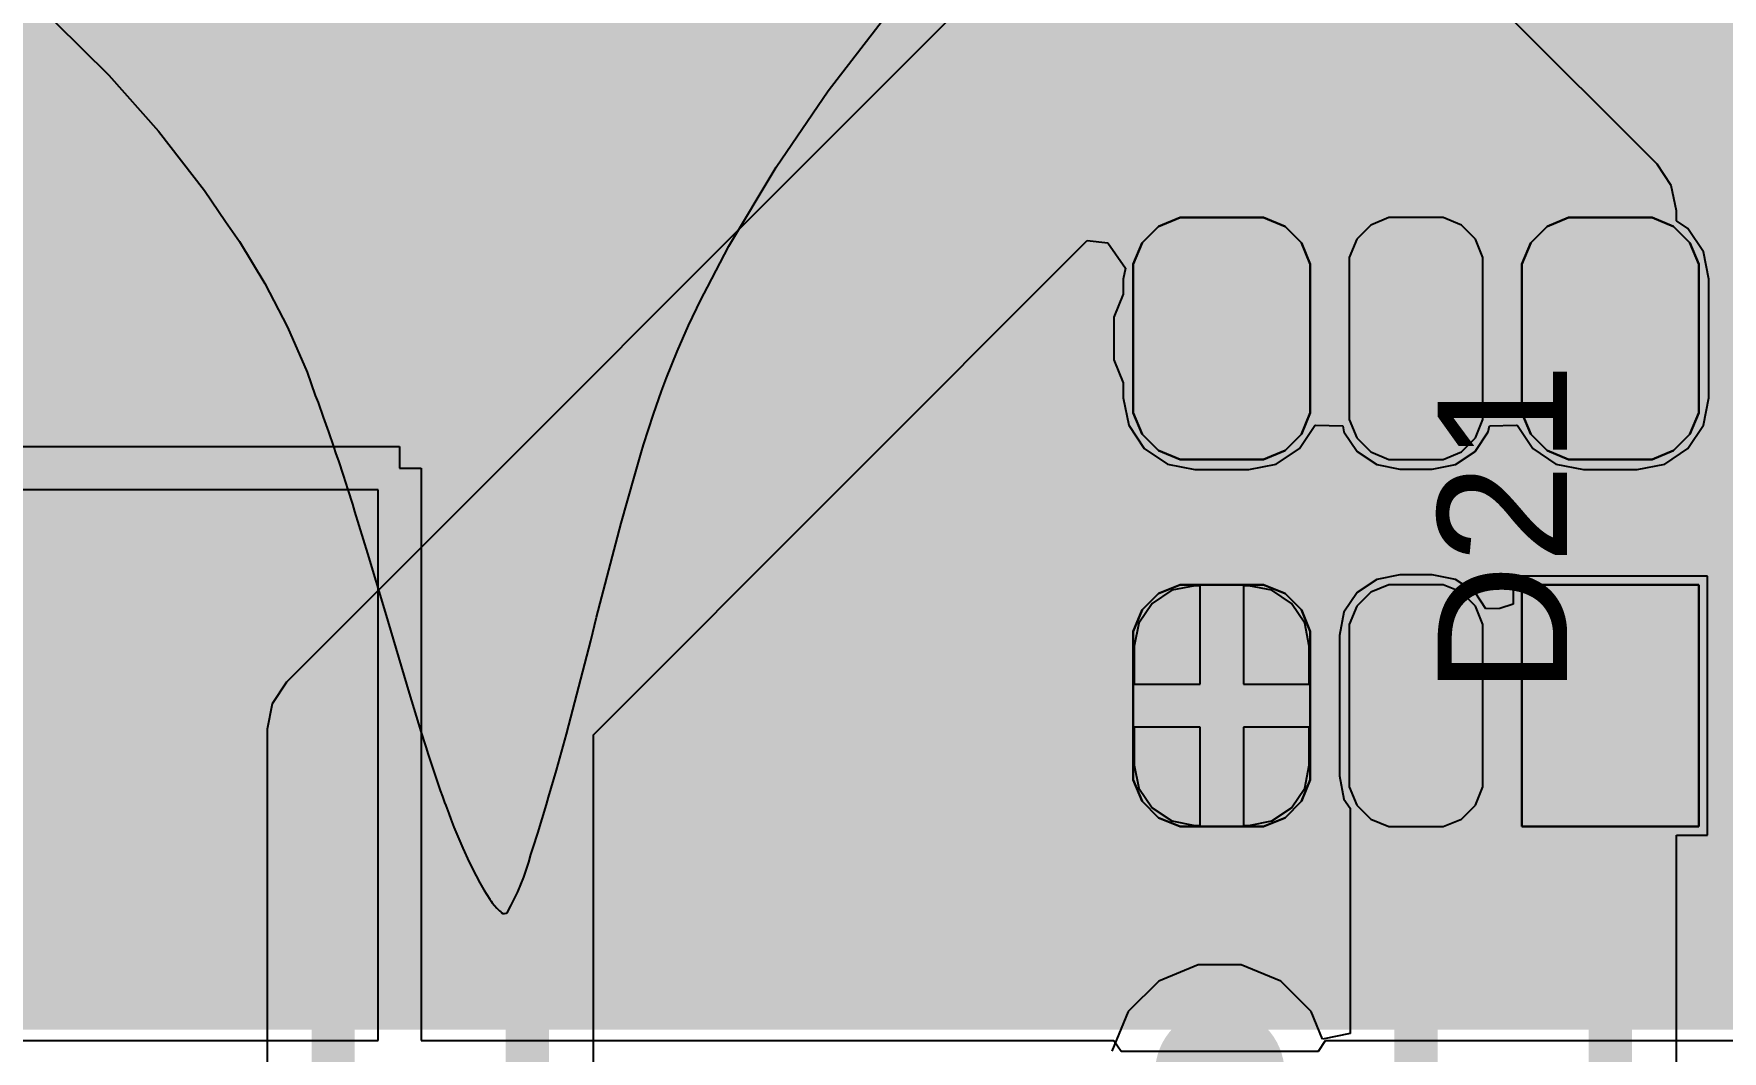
# Model space of a CAD drawing. Header units: inches. Extents: x -30 to 118, y 20 to 51.
# Drawn here: x 56.71 to 64.53, y 35.5 to 40.21 of the extents above; entities that cross this region are included whole.
import ezdxf

# ---------------------------------------------------------------- set-up
doc = ezdxf.new("R2010")
doc.units = ezdxf.units.IN
for name, color, linetype in [('Bottom Component Outline', 56, 'Continuous'), ('Bottom Courtyard', 56, 'Continuous'), ('Bottom Layer', 5, 'Continuous'), ('Bottom Solder', 6, 'Continuous'), ('Mechanical 1', 6, 'Continuous'), ('Top Component Outline', 56, 'Continuous'), ('Top Courtyard', 56, 'Continuous'), ('Top Layer', 1, 'Continuous'), ('Top Overlay', 2, 'Continuous'), ('Top Paste', 8, 'Continuous'), ('Top Solder', 216, 'Continuous'), ('Via Holes', 16, 'Continuous')]:
    doc.layers.add(name, color=color, linetype=linetype)
doc.styles.add('Arial', font='', dxfattribs={"height": 0.2})
doc.styles.get('Arial').set_extended_font_data('Arial')

# ---------------------------------------------------------------- blocks, each defined once
blk = doc.blocks.new('I___________________B_530')
at = {"layer": 'Bottom Layer'}
blk.add_hatch(color=5, dxfattribs=at).paths.add_polyline_path([(-13, 2.5), (13, 2.5), (13, -2.5), (-13, -2.5)])
at = {"layer": 'Bottom Solder'}
blk.add_hatch(color=6, dxfattribs=at).paths.add_polyline_path([(-13.05, 2.55), (13.05, 2.55), (13.05, -2.55), (-13.05, -2.55)])
at = {"layer": 'Bottom Component Outline'}
blk.add_lwpolyline([(13.081, 2.5, 0.2, 0.2, 0), (-13.081, 2.5, 0.2, 0.2, 0)], format="xyseb", dxfattribs=at)
at = {"layer": 'Bottom Courtyard'}
for points in [[(13.081, 2.5, 0.2, 0.2, 0), (-13.081, 2.5, 0.2, 0.2, 0)], [(0, 0.5, 0.2, 0.2, 0), (0, -0.5, 0.2, 0.2, 0)], [(0.5, 0, 0.2, 0.2, 0), (-0.5, 0, 0.2, 0.2, 0)]]:
    blk.add_lwpolyline(points, format="xyseb", dxfattribs=at)
for points in [[(-0.05, 0.5, 0.1, 0.1, 1), (0.05, 0.5, 0.1, 0.1, 1)], [(-0.55, 0, 0.1, 0.1, 1), (-0.45, 0, 0.1, 0.1, 1)], [(0.45, 0, 0.1, 0.1, 1), (0.55, 0, 0.1, 0.1, 1)], [(-0.05, -0.5, 0.1, 0.1, 1), (0.05, -0.5, 0.1, 0.1, 1)]]:
    blk.add_lwpolyline(points, format="xyseb", close=True, dxfattribs=at)
blk = doc.blocks.new('APA_RGB_LED_2020_578')
at = {"layer": 'Top Layer'}
h = blk.add_hatch(color=1, dxfattribs=at)
edge = h.paths.add_edge_path()
edge.add_arc((-1.125, 1.025), 0.125, 90, 180)
edge.add_line((-1.25, 1.025), (-1.25, 0.775))
edge.add_arc((-1.125, 0.775), 0.125, 180, 270)
edge.add_line((-1.125, 0.65), (-0.575, 0.65))
edge.add_arc((-0.575, 0.775), 0.125, 270, 360)
edge.add_line((-0.45, 0.775), (-0.45, 1.025))
edge.add_arc((-0.575, 1.025), 0.125, 0, 90)
edge.add_line((-0.575, 1.15), (-1.125, 1.15))
h = blk.add_hatch(color=1, dxfattribs=at)
edge = h.paths.add_edge_path()
edge.add_arc((0.575, 1.025), 0.125, 90, 180)
edge.add_line((0.45, 1.025), (0.45, 0.775))
edge.add_arc((0.575, 0.775), 0.125, 180, 270)
edge.add_line((0.575, 0.65), (1.125, 0.65))
edge.add_arc((1.125, 0.775), 0.125, 270, 360)
edge.add_line((1.25, 0.775), (1.25, 1.025))
edge.add_arc((1.125, 1.025), 0.125, 0, 90)
edge.add_line((1.125, 1.15), (0.575, 1.15))
h = blk.add_hatch(color=1, dxfattribs=at)
edge = h.paths.add_edge_path()
edge.add_arc((-1.175, 0.075), 0.075, 90, 180)
edge.add_line((-1.25, 0.075), (-1.25, -0.075))
edge.add_arc((-1.175, -0.075), 0.075, 180, 270)
edge.add_line((-1.175, -0.15), (-0.525, -0.15))
edge.add_arc((-0.525, -0.075), 0.075, 270, 360)
edge.add_line((-0.45, -0.075), (-0.45, 0.075))
edge.add_arc((-0.525, 0.075), 0.075, 0, 90)
edge.add_line((-0.525, 0.15), (-1.175, 0.15))
h = blk.add_hatch(color=1, dxfattribs=at)
edge = h.paths.add_edge_path()
edge.add_arc((0.525, 0.075), 0.075, 90, 180)
edge.add_line((0.45, 0.075), (0.45, -0.075))
edge.add_arc((0.525, -0.075), 0.075, 180, 270)
edge.add_line((0.525, -0.15), (1.175, -0.15))
edge.add_arc((1.175, -0.075), 0.075, 270, 360)
edge.add_line((1.25, -0.075), (1.25, 0.075))
edge.add_arc((1.175, 0.075), 0.075, 0, 90)
edge.add_line((1.175, 0.15), (0.525, 0.15))
blk.add_hatch(color=1, dxfattribs=at).paths.add_polyline_path([(-1.25, -0.65), (-0.45, -0.65), (-0.45, -1.15), (-1.25, -1.15)])
h = blk.add_hatch(color=1, dxfattribs=at)
edge = h.paths.add_edge_path()
edge.add_arc((0.575, -0.775), 0.125, 90, 180)
edge.add_line((0.45, -0.775), (0.45, -1.025))
edge.add_arc((0.575, -1.025), 0.125, 180, 270)
edge.add_line((0.575, -1.15), (1.125, -1.15))
edge.add_arc((1.125, -1.025), 0.125, 270, 360)
edge.add_line((1.25, -1.025), (1.25, -0.775))
edge.add_arc((1.125, -0.775), 0.125, 0, 90)
edge.add_line((1.125, -0.65), (0.575, -0.65))
at = {"layer": 'Top Paste'}
h = blk.add_hatch(color=8, dxfattribs=at)
edge = h.paths.add_edge_path()
edge.add_arc((-1.125, 1.025), 0.125, 90, 180)
edge.add_line((-1.25, 1.025), (-1.25, 0.775))
edge.add_arc((-1.125, 0.775), 0.125, 180, 270)
edge.add_line((-1.125, 0.65), (-0.575, 0.65))
edge.add_arc((-0.575, 0.775), 0.125, 270, 360)
edge.add_line((-0.45, 0.775), (-0.45, 1.025))
edge.add_arc((-0.575, 1.025), 0.125, 0, 90)
edge.add_line((-0.575, 1.15), (-1.125, 1.15))
h = blk.add_hatch(color=8, dxfattribs=at)
edge = h.paths.add_edge_path()
edge.add_arc((0.575, 1.025), 0.125, 90, 180)
edge.add_line((0.45, 1.025), (0.45, 0.775))
edge.add_arc((0.575, 0.775), 0.125, 180, 270)
edge.add_line((0.575, 0.65), (1.125, 0.65))
edge.add_arc((1.125, 0.775), 0.125, 270, 360)
edge.add_line((1.25, 0.775), (1.25, 1.025))
edge.add_arc((1.125, 1.025), 0.125, 0, 90)
edge.add_line((1.125, 1.15), (0.575, 1.15))
h = blk.add_hatch(color=8, dxfattribs=at)
edge = h.paths.add_edge_path()
edge.add_arc((-1.175, 0.075), 0.075, 90, 180)
edge.add_line((-1.25, 0.075), (-1.25, -0.075))
edge.add_arc((-1.175, -0.075), 0.075, 180, 270)
edge.add_line((-1.175, -0.15), (-0.525, -0.15))
edge.add_arc((-0.525, -0.075), 0.075, 270, 360)
edge.add_line((-0.45, -0.075), (-0.45, 0.075))
edge.add_arc((-0.525, 0.075), 0.075, 0, 90)
edge.add_line((-0.525, 0.15), (-1.175, 0.15))
h = blk.add_hatch(color=8, dxfattribs=at)
edge = h.paths.add_edge_path()
edge.add_arc((0.525, 0.075), 0.075, 90, 180)
edge.add_line((0.45, 0.075), (0.45, -0.075))
edge.add_arc((0.525, -0.075), 0.075, 180, 270)
edge.add_line((0.525, -0.15), (1.175, -0.15))
edge.add_arc((1.175, -0.075), 0.075, 270, 360)
edge.add_line((1.25, -0.075), (1.25, 0.075))
edge.add_arc((1.175, 0.075), 0.075, 0, 90)
edge.add_line((1.175, 0.15), (0.525, 0.15))
blk.add_hatch(color=8, dxfattribs=at).paths.add_polyline_path([(-1.25, -0.65), (-0.45, -0.65), (-0.45, -1.15), (-1.25, -1.15)])
h = blk.add_hatch(color=8, dxfattribs=at)
edge = h.paths.add_edge_path()
edge.add_arc((0.575, -0.775), 0.125, 90, 180)
edge.add_line((0.45, -0.775), (0.45, -1.025))
edge.add_arc((0.575, -1.025), 0.125, 180, 270)
edge.add_line((0.575, -1.15), (1.125, -1.15))
edge.add_arc((1.125, -1.025), 0.125, 270, 360)
edge.add_line((1.25, -1.025), (1.25, -0.775))
edge.add_arc((1.125, -0.775), 0.125, 0, 90)
edge.add_line((1.125, -0.65), (0.575, -0.65))
at = {"layer": 'Top Solder'}
h = blk.add_hatch(color=216, dxfattribs=at)
edge = h.paths.add_edge_path()
edge.add_arc((-1.125, 1.025), 0.175, 90, 180)
edge.add_line((-1.3, 1.025), (-1.3, 0.775))
edge.add_arc((-1.125, 0.775), 0.175, 180, 270)
edge.add_line((-1.125, 0.6), (-0.575, 0.6))
edge.add_arc((-0.575, 0.775), 0.175, 270, 360)
edge.add_line((-0.4, 0.775), (-0.4, 1.025))
edge.add_arc((-0.575, 1.025), 0.175, 0, 90)
edge.add_line((-0.575, 1.2), (-1.125, 1.2))
h = blk.add_hatch(color=216, dxfattribs=at)
edge = h.paths.add_edge_path()
edge.add_arc((0.575, 1.025), 0.175, 90, 180)
edge.add_line((0.4, 1.025), (0.4, 0.775))
edge.add_arc((0.575, 0.775), 0.175, 180, 270)
edge.add_line((0.575, 0.6), (1.125, 0.6))
edge.add_arc((1.125, 0.775), 0.175, 270, 360)
edge.add_line((1.3, 0.775), (1.3, 1.025))
edge.add_arc((1.125, 1.025), 0.175, 0, 90)
edge.add_line((1.125, 1.2), (0.575, 1.2))
h = blk.add_hatch(color=216, dxfattribs=at)
edge = h.paths.add_edge_path()
edge.add_arc((-1.175, 0.075), 0.125, 90, 180)
edge.add_line((-1.3, 0.075), (-1.3, -0.075))
edge.add_arc((-1.175, -0.075), 0.125, 180, 270)
edge.add_line((-1.175, -0.2), (-0.525, -0.2))
edge.add_arc((-0.525, -0.075), 0.125, 270, 360)
edge.add_line((-0.4, -0.075), (-0.4, 0.075))
edge.add_arc((-0.525, 0.075), 0.125, 0, 90)
edge.add_line((-0.525, 0.2), (-1.175, 0.2))
h = blk.add_hatch(color=216, dxfattribs=at)
edge = h.paths.add_edge_path()
edge.add_arc((0.525, 0.075), 0.125, 90, 180)
edge.add_line((0.4, 0.075), (0.4, -0.075))
edge.add_arc((0.525, -0.075), 0.125, 180, 270)
edge.add_line((0.525, -0.2), (1.175, -0.2))
edge.add_arc((1.175, -0.075), 0.125, 270, 360)
edge.add_line((1.3, -0.075), (1.3, 0.075))
edge.add_arc((1.175, 0.075), 0.125, 0, 90)
edge.add_line((1.175, 0.2), (0.525, 0.2))
blk.add_hatch(color=216, dxfattribs=at).paths.add_polyline_path([(-1.3, -0.6), (-0.4, -0.6), (-0.4, -1.2), (-1.3, -1.2)])
h = blk.add_hatch(color=216, dxfattribs=at)
edge = h.paths.add_edge_path()
edge.add_arc((0.575, -0.775), 0.175, 90, 180)
edge.add_line((0.4, -0.775), (0.4, -1.025))
edge.add_arc((0.575, -1.025), 0.175, 180, 270)
edge.add_line((0.575, -1.2), (1.125, -1.2))
edge.add_arc((1.125, -1.025), 0.175, 270, 360)
edge.add_line((1.3, -1.025), (1.3, -0.775))
edge.add_arc((1.125, -0.775), 0.175, 0, 90)
edge.add_line((1.125, -0.6), (0.575, -0.6))
at = {"layer": 'Top Component Outline'}
for points in [[(-1, 1, 0.1, 0.1, 0), (-1, -1, 0.1, 0.1, 0)], [(-1, 1, 0.1, 0.1, 0), (1, 1, 0.1, 0.1, 0)], [(1, 1, 0.1, 0.1, 0), (1, -1, 0.1, 0.1, 0)], [(-1, -1, 0.1, 0.1, 0), (1, -1, 0.1, 0.1, 0)]]:
    blk.add_lwpolyline(points, format="xyseb", dxfattribs=at)
for points in [[(-1.025, 1, 0.05, 0.05, 1), (-0.975, 1, 0.05, 0.05, 1)], [(-1.025, 1, 0.05, 0.05, 1), (-0.975, 1, 0.05, 0.05, 1)], [(0.975, 1, 0.05, 0.05, 1), (1.025, 1, 0.05, 0.05, 1)], [(0.975, 1, 0.05, 0.05, 1), (1.025, 1, 0.05, 0.05, 1)], [(-1.025, -1, 0.05, 0.05, 1), (-0.975, -1, 0.05, 0.05, 1)], [(-1.025, -1, 0.05, 0.05, 1), (-0.975, -1, 0.05, 0.05, 1)], [(0.975, -1, 0.05, 0.05, 1), (1.025, -1, 0.05, 0.05, 1)], [(0.975, -1, 0.05, 0.05, 1), (1.025, -1, 0.05, 0.05, 1)]]:
    blk.add_lwpolyline(points, format="xyseb", close=True, dxfattribs=at)
at = {"layer": 'Top Courtyard'}
for points in [[(-1.3, 1.2, 0.1, 0.1, 0), (1.3, 1.2, 0.1, 0.1, 0)], [(-1.3, 1.2, 0.1, 0.1, 0), (-1.3, -1.2, 0.1, 0.1, 0)], [(1.3, 1.2, 0.1, 0.1, 0), (1.3, -1.2, 0.1, 0.1, 0)], [(0, 0.5, 0.1, 0.1, 0), (0, -0.5, 0.1, 0.1, 0)], [(-0.5, 0, 0.1, 0.1, 0), (0.5, 0, 0.1, 0.1, 0)], [(-1.3, -1.2, 0.1, 0.1, 0), (1.3, -1.2, 0.1, 0.1, 0)]]:
    blk.add_lwpolyline(points, format="xyseb", dxfattribs=at)
for points in [[(-1.325, 1.2, 0.05, 0.05, 1), (-1.275, 1.2, 0.05, 0.05, 1)], [(-1.325, 1.2, 0.05, 0.05, 1), (-1.275, 1.2, 0.05, 0.05, 1)], [(1.275, 1.2, 0.05, 0.05, 1), (1.325, 1.2, 0.05, 0.05, 1)], [(1.275, 1.2, 0.05, 0.05, 1), (1.325, 1.2, 0.05, 0.05, 1)], [(-0.025, 0.5, 0.05, 0.05, 1), (0.025, 0.5, 0.05, 0.05, 1)], [(-0.525, 0, 0.05, 0.05, 1), (-0.475, 0, 0.05, 0.05, 1)], [(0.475, 0, 0.05, 0.05, 1), (0.525, 0, 0.05, 0.05, 1)], [(-0.025, -0.5, 0.05, 0.05, 1), (0.025, -0.5, 0.05, 0.05, 1)], [(-1.325, -1.2, 0.05, 0.05, 1), (-1.275, -1.2, 0.05, 0.05, 1)], [(-1.325, -1.2, 0.05, 0.05, 1), (-1.275, -1.2, 0.05, 0.05, 1)], [(1.275, -1.2, 0.05, 0.05, 1), (1.325, -1.2, 0.05, 0.05, 1)], [(1.275, -1.2, 0.05, 0.05, 1), (1.325, -1.2, 0.05, 0.05, 1)]]:
    blk.add_lwpolyline(points, format="xyseb", close=True, dxfattribs=at)
at = {"layer": 'Top Overlay'}
for p, q in [((-1.3689, 1.1929), (-1.2929, 1.2689)), ((-1.2929, 1.2689), (-1.1937, 1.31)), ((-1.1937, 1.31), (-1.14, 1.31)), ((-1.14, 1.31), (-1.14, 1.31)), ((-1.14, 1.31), (-0.56, 1.31)), ((-0.56, 1.31), (-0.5063, 1.31)), ((-0.5063, 1.31), (-0.4071, 1.2689)), ((-0.4071, 1.2689), (-0.3311, 1.1929)), ((0.3311, 1.1929), (0.4071, 1.2689)), ((0.4071, 1.2689), (0.5063, 1.31)), ((0.5063, 1.31), (0.56, 1.31)), ((0.56, 1.31), (0.56, 1.31)), ((0.56, 1.31), (1.14, 1.31)), ((1.14, 1.31), (1.1937, 1.31)), ((1.1937, 1.31), (1.2929, 1.2689)), ((1.2929, 1.2689), (1.3689, 1.1929)), ((-1.41, 1.0937), (-1.3689, 1.1929)), ((-0.3311, 1.1929), (-0.29, 1.0937)), ((0.29, 1.0937), (0.3311, 1.1929)), ((1.3689, 1.1929), (1.41, 1.0937)), ((-1.41, 1.04), (-1.41, 1.0937)), ((-1.41, 0.76), (-1.41, 1.04)), ((-0.29, 1.0937), (-0.29, 1.04)), ((-0.29, 1.04), (-0.29, 1.04)), ((-0.29, 1.04), (-0.29, 0.76)), ((0.29, 1.04), (0.29, 1.0937)), ((0.29, 0.76), (0.29, 1.04)), ((1.41, 1.0937), (1.41, 1.04)), ((1.41, 1.04), (1.41, 1.04)), ((1.41, 1.04), (1.41, 0.76)), ((-1.41, 0.76), (-1.41, 0.76)), ((-1.41, 0.7063), (-1.41, 0.76)), ((-1.3689, 0.6071), (-1.41, 0.7063)), ((-0.29, 0.7063), (-0.3311, 0.6071)), ((-0.29, 0.76), (-0.29, 0.7063)), ((0.29, 0.76), (0.29, 0.76)), ((0.29, 0.7063), (0.29, 0.76)), ((0.3311, 0.6071), (0.29, 0.7063)), ((1.41, 0.7063), (1.3689, 0.6071)), ((1.41, 0.76), (1.41, 0.7063)), ((-1.2929, 0.5311), (-1.3689, 0.6071)), ((-0.3311, 0.6071), (-0.4071, 0.5311)), ((0.4071, 0.5311), (0.3311, 0.6071)), ((1.3689, 0.6071), (1.2929, 0.5311)), ((-1.1937, 0.49), (-1.2929, 0.5311)), ((-1.14, 0.49), (-1.1937, 0.49)), ((-0.56, 0.49), (-1.14, 0.49)), ((-0.5063, 0.49), (-0.56, 0.49)), ((-0.56, 0.49), (-0.56, 0.49)), ((-0.4071, 0.5311), (-0.5063, 0.49)), ((0.5063, 0.49), (0.4071, 0.5311)), ((0.56, 0.49), (0.5063, 0.49)), ((1.14, 0.49), (0.56, 0.49)), ((1.1937, 0.49), (1.14, 0.49)), ((1.14, 0.49), (1.14, 0.49)), ((1.2929, 0.5311), (1.1937, 0.49)), ((-1.3103, 0.275), (-1.375, 0.2103)), ((-1.2258, 0.31), (-1.3103, 0.275)), ((-1.18, 0.31), (-1.2258, 0.31)), ((-0.52, 0.31), (-1.18, 0.31)), ((-0.4743, 0.31), (-0.52, 0.31)), ((-0.52, 0.31), (-0.52, 0.31)), ((-0.3897, 0.275), (-0.4743, 0.31)), ((-0.325, 0.2103), (-0.3897, 0.275)), ((0.3897, 0.275), (0.325, 0.2103)), ((0.4742, 0.31), (0.3897, 0.275)), ((0.52, 0.31), (0.4742, 0.31)), ((1.18, 0.31), (0.52, 0.31)), ((1.2258, 0.31), (1.18, 0.31)), ((1.18, 0.31), (1.18, 0.31)), ((1.3103, 0.275), (1.2258, 0.31)), ((1.375, 0.2103), (1.3103, 0.275)), ((-1.375, 0.2103), (-1.41, 0.1258)), ((-0.29, 0.1258), (-0.325, 0.2103)), ((0.325, 0.2103), (0.29, 0.1258)), ((1.41, 0.1258), (1.375, 0.2103)), ((-1.41, 0.1258), (-1.41, 0.08)), ((-1.41, 0.08), (-1.41, -0.08)), ((-1.41, 0.08), (-1.41, 0.08)), ((-0.29, 0.08), (-0.29, 0.1258)), ((-0.29, -0.08), (-0.29, 0.08)), ((0.29, 0.1258), (0.29, 0.08)), ((0.29, 0.08), (0.29, -0.08)), ((0.29, 0.08), (0.29, 0.08)), ((1.41, 0.08), (1.41, 0.1258)), ((1.41, -0.08), (1.41, 0.08)), ((-1.41, -0.08), (-1.41, -0.1257)), ((-1.41, -0.1257), (-1.375, -0.2103)), ((-0.325, -0.2103), (-0.29, -0.1257)), ((-0.29, -0.1257), (-0.29, -0.08)), ((-0.29, -0.08), (-0.29, -0.08)), ((0.29, -0.08), (0.29, -0.1257)), ((0.29, -0.1257), (0.325, -0.2103)), ((1.375, -0.2103), (1.41, -0.1257)), ((1.41, -0.1257), (1.41, -0.08)), ((1.41, -0.08), (1.41, -0.08)), ((-1.375, -0.2103), (-1.3103, -0.275)), ((-0.3897, -0.275), (-0.325, -0.2103)), ((0.325, -0.2103), (0.3897, -0.275)), ((1.3103, -0.275), (1.375, -0.2103)), ((-1.3103, -0.275), (-1.2258, -0.31)), ((-1.2258, -0.31), (-1.18, -0.31)), ((-1.18, -0.31), (-1.18, -0.31)), ((-1.18, -0.31), (-0.52, -0.31)), ((-0.52, -0.31), (-0.4743, -0.31)), ((-0.4743, -0.31), (-0.3897, -0.275)), ((0.3897, -0.275), (0.4742, -0.31)), ((0.4742, -0.31), (0.52, -0.31)), ((0.52, -0.31), (0.52, -0.31)), ((0.52, -0.31), (1.18, -0.31)), ((1.18, -0.31), (1.2258, -0.31)), ((1.2258, -0.31), (1.3103, -0.275)), ((-1.41, -1.31), (-1.41, -0.49)), ((-1.41, -0.49), (-0.29, -0.49)), ((-0.29, -0.49), (-0.29, -1.31)), ((0.3311, -0.6071), (0.4071, -0.5311)), ((0.4071, -0.5311), (0.5063, -0.49)), ((0.5063, -0.49), (0.56, -0.49)), ((0.56, -0.49), (0.56, -0.49)), ((0.56, -0.49), (1.14, -0.49)), ((1.14, -0.49), (1.1937, -0.49)), ((1.1937, -0.49), (1.2929, -0.5311)), ((1.2929, -0.5311), (1.3689, -0.6071)), ((0.29, -0.7063), (0.3311, -0.6071)), ((1.3689, -0.6071), (1.41, -0.7063)), ((0.29, -0.76), (0.29, -0.7063)), ((0.29, -1.04), (0.29, -0.76)), ((1.41, -0.7063), (1.41, -0.76)), ((1.41, -0.76), (1.41, -0.76)), ((1.41, -0.76), (1.41, -1.04)), ((0.29, -1.04), (0.29, -1.04)), ((0.29, -1.0937), (0.29, -1.04)), ((0.3311, -1.1929), (0.29, -1.0937)), ((1.41, -1.0937), (1.3689, -1.1929)), ((1.41, -1.04), (1.41, -1.0937)), ((0.4071, -1.2689), (0.3311, -1.1929)), ((1.3689, -1.1929), (1.2929, -1.2689)), ((-0.29, -1.31), (-1.41, -1.31)), ((0.5063, -1.31), (0.4071, -1.2689)), ((0.56, -1.31), (0.5063, -1.31)), ((1.14, -1.31), (0.56, -1.31)), ((1.1937, -1.31), (1.14, -1.31)), ((1.14, -1.31), (1.14, -1.31)), ((1.2929, -1.2689), (1.1937, -1.31))]:
    blk.add_line(p, q, dxfattribs=at)
at = {"layer": 'Top Courtyard', "style": 'Arial'}
blk.add_text('D21', height=0.6, dxfattribs=at).set_placement((-0.8, -0.7))

msp = doc.modelspace()

# ---------------------------------------------------------------- hatches: boundary and pattern name
at = {"layer": 'Bottom Layer'}
h = msp.add_hatch(color=5, dxfattribs=at)
edge = h.paths.add_edge_path()
edge.add_arc((62.2093, 38.8), 0.3, 0, 360)
h = msp.add_hatch(color=5, dxfattribs=at)
edge = h.paths.add_edge_path()
edge.add_arc((62.2, 35.4), 0.3, 0, 360)
at = {"layer": 'Top Layer'}
h = msp.add_hatch(color=1, dxfattribs=at)
edge = h.paths.add_edge_path()
edge.add_arc((62.2093, 38.8), 0.3, 0, 360)
h = msp.add_hatch(color=1, dxfattribs=at)
edge = h.paths.add_edge_path()
edge.add_arc((62.2, 35.4), 0.3, 0, 360)
at = {"layer": 'Via Holes'}
h = msp.add_hatch(color=7, dxfattribs=at)
edge = h.paths.add_edge_path()
edge.add_arc((62.2093, 38.8), 0.15, 0, 360)
h = msp.add_hatch(color=7, dxfattribs=at)
edge = h.paths.add_edge_path()
edge.add_arc((62.2, 35.4), 0.15, 0, 360)

# ---------------------------------------------------------------- linework, layer by layer
at = {"layer": 'Bottom Layer'}
for p, q in [((45.25, 38.3), (58.4, 38.3)), ((58.4, 38.3), (58.4, 38.2)), ((58.4, 38.2), (58.5, 38.2)), ((58.5, 38.2), (58.5, 35.55)), ((58.3, 38.1), (45.25, 38.1)), ((58.3, 35.55), (58.3, 38.1)), ((45.25, 35.55), (58.3, 35.55)), ((58.5, 35.55), (61.7096, 35.55)), ((61.7096, 35.55), (61.743, 35.5)), ((62.657, 35.5), (62.6904, 35.55)), ((62.6904, 35.55), (71.3922, 35.55)), ((61.743, 35.5), (62.657, 35.5))]:
    msp.add_line(p, q, dxfattribs=at)
at = {"layer": 'Mechanical 1'}
for points in [[(62.52, 38.5394, 0.1, 0.1, -0.198911), (63.1093, 38.7835, 0.1, 0.1, 0)], [(63.1093, 38.7835, 0.1, 0.1, -0.198911), (63.6987, 38.5394, 0.1, 0.1, 0)], [(62.2758, 37.95, 0.1, 0.1, -0.198911), (62.52, 38.5394, 0.1, 0.1, 0)], [(63.6987, 38.5394, 0.1, 0.1, -0.198911), (63.9428, 37.95, 0.1, 0.1, 0)], [(62.52, 37.3606, 0.1, 0.1, -0.198911), (62.2758, 37.95, 0.1, 0.1, 0)], [(63.9428, 37.95, 0.1, 0.1, -0.198911), (63.6987, 37.3606, 0.1, 0.1, 0)], [(63.1093, 37.1165, 0.1, 0.1, -0.198911), (62.52, 37.3606, 0.1, 0.1, 0)], [(63.6987, 37.3606, 0.1, 0.1, -0.198911), (63.1093, 37.1165, 0.1, 0.1, 0)]]:
    msp.add_lwpolyline(points, format="xyseb", dxfattribs=at)
for points in [[(63.0843, 38.7835, 0.05, 0.05, 1), (63.1343, 38.7835, 0.05, 0.05, 1)], [(63.0843, 38.7835, 0.05, 0.05, 1), (63.1343, 38.7835, 0.05, 0.05, 1)], [(62.495, 38.5394, 0.05, 0.05, 1), (62.545, 38.5394, 0.05, 0.05, 1)], [(62.495, 38.5394, 0.05, 0.05, 1), (62.545, 38.5394, 0.05, 0.05, 1)], [(63.6737, 38.5394, 0.05, 0.05, 1), (63.7237, 38.5394, 0.05, 0.05, 1)], [(63.6737, 38.5394, 0.05, 0.05, 1), (63.7237, 38.5394, 0.05, 0.05, 1)], [(62.2508, 37.95, 0.05, 0.05, 1), (62.3008, 37.95, 0.05, 0.05, 1)], [(62.2508, 37.95, 0.05, 0.05, 1), (62.3008, 37.95, 0.05, 0.05, 1)], [(63.9178, 37.95, 0.05, 0.05, 1), (63.9678, 37.95, 0.05, 0.05, 1)], [(63.9178, 37.95, 0.05, 0.05, 1), (63.9678, 37.95, 0.05, 0.05, 1)], [(62.495, 37.3606, 0.05, 0.05, 1), (62.545, 37.3606, 0.05, 0.05, 1)], [(62.495, 37.3606, 0.05, 0.05, 1), (62.545, 37.3606, 0.05, 0.05, 1)], [(63.6737, 37.3606, 0.05, 0.05, 1), (63.7237, 37.3606, 0.05, 0.05, 1)], [(63.6737, 37.3606, 0.05, 0.05, 1), (63.7237, 37.3606, 0.05, 0.05, 1)], [(63.0843, 37.1165, 0.05, 0.05, 1), (63.1343, 37.1165, 0.05, 0.05, 1)], [(63.0843, 37.1165, 0.05, 0.05, 1), (63.1343, 37.1165, 0.05, 0.05, 1)]]:
    msp.add_lwpolyline(points, format="xyseb", close=True, dxfattribs=at)
at = {"layer": 'Top Layer'}
for p, q in [((60.9837, 40.3163), (57.8756, 37.2081)), ((64.2256, 39.607), (63.5163, 40.3163)), ((64.2919, 39.5077), (64.2256, 39.607)), ((64.3152, 39.3907), (64.2919, 39.5077)), ((64.3152, 39.345), (64.3152, 39.3907)), ((64.3686, 39.3093), (64.3152, 39.345)), ((64.4405, 39.2018), (64.3686, 39.3093)), ((59.2977, 36.9651), (61.5857, 39.2531)), ((61.5857, 39.2531), (61.6811, 39.2434)), ((61.6811, 39.2434), (61.763, 39.1256)), ((64.4657, 39.075), (64.4405, 39.2018)), ((61.763, 39.1256), (61.753, 39.075)), ((61.753, 39.075), (61.753, 39.0048)), ((64.4657, 38.525), (64.4657, 39.075)), ((61.753, 39.0048), (61.7093, 38.8995)), ((61.7093, 38.8995), (61.7093, 38.7005)), ((61.7093, 38.7005), (61.753, 38.5952)), ((61.753, 38.5952), (61.753, 38.525)), ((61.753, 38.525), (61.7782, 38.3982)), ((64.4405, 38.3982), (64.4657, 38.525)), ((61.7782, 38.3982), (61.85, 38.2907)), ((62.5686, 38.2907), (62.6399, 38.3973)), ((62.6399, 38.3973), (62.6441, 38.3981)), ((62.6441, 38.3981), (62.7696, 38.3963)), ((62.7696, 38.3963), (62.7753, 38.3677)), ((62.7753, 38.3677), (62.8361, 38.2767)), ((63.3826, 38.2767), (63.4434, 38.3677)), ((63.4434, 38.3677), (63.4491, 38.3963)), ((63.4491, 38.3963), (63.5746, 38.3981)), ((63.5746, 38.3981), (63.5788, 38.3973)), ((63.5788, 38.3973), (63.65, 38.2907)), ((64.3686, 38.2907), (64.4405, 38.3982)), ((61.85, 38.2907), (61.9575, 38.2189)), ((62.4611, 38.2189), (62.5686, 38.2907)), ((62.8361, 38.2767), (62.927, 38.216)), ((63.2916, 38.216), (63.3826, 38.2767)), ((63.65, 38.2907), (63.7575, 38.2189)), ((64.2611, 38.2189), (64.3686, 38.2907)), ((61.9575, 38.2189), (62.0843, 38.1936)), ((62.0843, 38.1936), (62.3343, 38.1936)), ((62.3343, 38.1936), (62.4611, 38.2189)), ((62.927, 38.216), (63.0343, 38.1946)), ((63.0343, 38.1946), (63.1843, 38.1946)), ((63.1843, 38.1946), (63.2916, 38.216)), ((63.7575, 38.2189), (63.8843, 38.1936)), ((63.8843, 38.1936), (64.1343, 38.1936)), ((64.1343, 38.1936), (64.2611, 38.2189)), ((61.977, 37.634), (61.8861, 37.5733)), ((62.0843, 37.6554), (61.977, 37.634)), ((62.1093, 37.6554), (62.0843, 37.6554)), ((62.1093, 37.2), (62.1093, 37.6554)), ((62.3343, 37.6554), (62.3093, 37.6554)), ((62.3093, 37.6554), (62.3093, 37.2)), ((62.4416, 37.634), (62.3343, 37.6554)), ((62.5326, 37.5733), (62.4416, 37.634)), ((62.927, 37.684), (62.8361, 37.6233)), ((63.0343, 37.7054), (62.927, 37.684)), ((63.1843, 37.7054), (63.0343, 37.7054)), ((63.2916, 37.684), (63.1843, 37.7054)), ((63.3826, 37.6233), (63.2916, 37.684)), ((64.4593, 37.7), (63.5593, 37.7)), ((63.5593, 37.7), (63.5593, 37.57)), ((64.4593, 36.5), (64.4593, 37.7)), ((61.8861, 37.5733), (61.8253, 37.4823)), ((62.5934, 37.4823), (62.5326, 37.5733)), ((62.8361, 37.6233), (62.7753, 37.5323)), ((63.4323, 37.5488), (63.3826, 37.6233)), ((63.4973, 37.5498), (63.4323, 37.5488)), ((63.5593, 37.57), (63.4973, 37.5498)), ((61.8253, 37.4823), (61.8039, 37.375)), ((62.6147, 37.375), (62.5934, 37.4823)), ((62.7753, 37.5323), (62.7539, 37.425)), ((62.7539, 37.425), (62.7539, 36.775)), ((61.8039, 37.375), (61.8039, 37.2)), ((62.6147, 37.2), (62.6147, 37.375)), ((57.8756, 37.2081), (57.8093, 37.1089)), ((61.8039, 37.2), (62.1093, 37.2)), ((62.3093, 37.2), (62.6147, 37.2)), ((57.8093, 37.1089), (57.786, 36.9918)), ((57.786, 36.9918), (57.786, 36.9918)), ((57.786, 36.9918), (57.786, 34.3323)), ((59.2977, 34.2068), (59.2977, 36.9651)), ((62.1093, 37), (61.8039, 37)), ((61.8039, 37), (61.8039, 36.825)), ((62.1093, 36.5446), (62.1093, 37)), ((62.6147, 37), (62.3093, 37)), ((62.3093, 37), (62.3093, 36.5446)), ((62.6147, 36.825), (62.6147, 37)), ((61.8039, 36.825), (61.8253, 36.7177)), ((62.5934, 36.7177), (62.6147, 36.825)), ((62.7539, 36.775), (62.7753, 36.6677)), ((61.8253, 36.7177), (61.8861, 36.6267)), ((62.5326, 36.6267), (62.5934, 36.7177)), ((61.8861, 36.6267), (61.977, 36.566)), ((62.4416, 36.566), (62.5326, 36.6267)), ((62.7753, 36.6677), (62.8035, 36.6256)), ((62.8035, 36.6256), (62.8035, 35.5816)), ((61.977, 36.566), (62.0843, 36.5446)), ((62.0843, 36.5446), (62.1093, 36.5446)), ((62.3093, 36.5446), (62.3343, 36.5446)), ((62.3343, 36.5446), (62.4416, 36.566)), ((64.3152, 35.3609), (64.3152, 36.5)), ((64.3152, 36.5), (64.4593, 36.5)), ((62.1005, 35.9), (61.9168, 35.8239)), ((62.2995, 35.9), (62.1005, 35.9)), ((62.4832, 35.8239), (62.2995, 35.9)), ((61.9168, 35.8239), (61.7761, 35.6832)), ((62.6239, 35.6832), (62.4832, 35.8239)), ((61.7761, 35.6832), (61.7, 35.4995)), ((62.6765, 35.5563), (62.6239, 35.6832)), ((62.8035, 35.5816), (62.6765, 35.5563))]:
    msp.add_line(p, q, dxfattribs=at)
for points in [[(58.0918, 36.9918, 0.2, 0.2, 0), (61.2, 40.1, 0.2, 0.2, 0)], [(61.2, 40.1, 0.2, 0.2, 0), (63.3, 40.1, 0.2, 0.2, 0)], [(63.3, 40.1, 0.2, 0.2, 0), (64.0093, 39.3907, 0.2, 0.2, 0)], [(58.9918, 37.0918, 0.2, 0.2, 0), (61.5, 39.6, 0.2, 0.2, 0)], [(61.5, 39.6, 0.2, 0.2, 0), (62.8, 39.6, 0.2, 0.2, 0)], [(62.8, 39.6, 0.2, 0.2, 0), (63.0895, 39.3105, 0.2, 0.2, 0)], [(64.0093, 38.8, 0.2, 0.2, 0), (64.0093, 39.3907, 0.2, 0.2, 0)], [(63.0895, 38.8198, 0.2, 0.2, 0), (63.0895, 39.3105, 0.2, 0.2, 0)], [(63.0895, 38.8198, 0.2, 0.2, 0), (63.1093, 38.8, 0.2, 0.2, 0)], [(58.9918, 33.7323, 0.2, 0.2, 0), (58.9918, 37.0918, 0.2, 0.2, 0)], [(63.1093, 34.8159, 0.2, 0.2, 0), (63.1093, 37.1, 0.2, 0.2, 0)], [(64.0093, 34.8159, 0.2, 0.2, 0), (64.0093, 37.1, 0.2, 0.2, 0)], [(58.0918, 33.7323, 0.2, 0.2, 0), (58.0918, 36.9918, 0.2, 0.2, 0)], [(62.2, 35.4, 0.2, 0.2, 0), (62.2047, 35.3953, 0.2, 0.2, 0)]]:
    msp.add_lwpolyline(points, format="xyseb", dxfattribs=at)
for points in [[(61.15, 40.1, 0.1, 0.1, 1), (61.25, 40.1, 0.1, 0.1, 1)], [(61.15, 40.1, 0.1, 0.1, 1), (61.25, 40.1, 0.1, 0.1, 1)], [(63.25, 40.1, 0.1, 0.1, 1), (63.35, 40.1, 0.1, 0.1, 1)], [(63.25, 40.1, 0.1, 0.1, 1), (63.35, 40.1, 0.1, 0.1, 1)], [(61.45, 39.6, 0.1, 0.1, 1), (61.55, 39.6, 0.1, 0.1, 1)], [(61.45, 39.6, 0.1, 0.1, 1), (61.55, 39.6, 0.1, 0.1, 1)], [(62.75, 39.6, 0.1, 0.1, 1), (62.85, 39.6, 0.1, 0.1, 1)], [(62.75, 39.6, 0.1, 0.1, 1), (62.85, 39.6, 0.1, 0.1, 1)], [(63.9593, 39.3907, 0.1, 0.1, 1), (64.0593, 39.3907, 0.1, 0.1, 1)], [(63.9593, 39.3907, 0.1, 0.1, 1), (64.0593, 39.3907, 0.1, 0.1, 1)], [(63.0395, 39.3105, 0.1, 0.1, 1), (63.1395, 39.3105, 0.1, 0.1, 1)], [(63.0395, 39.3105, 0.1, 0.1, 1), (63.1395, 39.3105, 0.1, 0.1, 1)], [(63.0395, 38.8198, 0.1, 0.1, 1), (63.1395, 38.8198, 0.1, 0.1, 1)], [(63.0395, 38.8198, 0.1, 0.1, 1), (63.1395, 38.8198, 0.1, 0.1, 1)], [(63.0593, 38.8, 0.1, 0.1, 1), (63.1593, 38.8, 0.1, 0.1, 1)], [(63.9593, 38.8, 0.1, 0.1, 1), (64.0593, 38.8, 0.1, 0.1, 1)], [(58.9418, 37.0918, 0.1, 0.1, 1), (59.0418, 37.0918, 0.1, 0.1, 1)], [(58.9418, 37.0918, 0.1, 0.1, 1), (59.0418, 37.0918, 0.1, 0.1, 1)], [(63.0593, 37.1, 0.1, 0.1, 1), (63.1593, 37.1, 0.1, 0.1, 1)], [(63.9593, 37.1, 0.1, 0.1, 1), (64.0593, 37.1, 0.1, 0.1, 1)], [(58.0418, 36.9918, 0.1, 0.1, 1), (58.1418, 36.9918, 0.1, 0.1, 1)], [(58.0418, 36.9918, 0.1, 0.1, 1), (58.1418, 36.9918, 0.1, 0.1, 1)], [(62.15, 35.4, 0.1, 0.1, 1), (62.25, 35.4, 0.1, 0.1, 1)]]:
    msp.add_lwpolyline(points, format="xyseb", close=True, dxfattribs=at)
at = {"layer": 'Top Overlay'}
for p, q in [((56.8062, 40.2627), (57.0528, 40.0189)), ((60.385, 39.946), (60.6459, 40.2842)), ((57.0528, 40.0189), (57.283, 39.7595)), ((60.1444, 39.5932), (60.385, 39.946)), ((57.283, 39.7595), (57.4956, 39.4855)), ((59.9247, 39.2269), (60.1444, 39.5932)), ((57.4956, 39.4855), (57.5928, 39.3418)), ((62.0156, 39.36), (61.9164, 39.3189)), ((62.403, 39.36), (62.0156, 39.36)), ((62.5023, 39.3189), (62.403, 39.36)), ((62.9836, 39.36), (62.899, 39.325)), ((63.2351, 39.36), (62.9836, 39.36)), ((63.3196, 39.325), (63.2351, 39.36)), ((63.8156, 39.36), (63.7164, 39.3189)), ((64.203, 39.36), (63.8156, 39.36)), ((64.3023, 39.3189), (64.203, 39.36)), ((57.5928, 39.3418), (57.6579, 39.2487)), ((61.9164, 39.3189), (61.8404, 39.2429)), ((62.5782, 39.2429), (62.5023, 39.3189)), ((62.899, 39.325), (62.8343, 39.2603)), ((63.3843, 39.2603), (63.3196, 39.325)), ((63.7164, 39.3189), (63.6404, 39.2429)), ((64.3782, 39.2429), (64.3023, 39.3189)), ((57.6579, 39.2487), (57.7756, 39.0541)), ((59.8257, 39.0377), (59.9247, 39.2269)), ((61.8404, 39.2429), (61.7993, 39.1437)), ((62.6193, 39.1437), (62.5782, 39.2429)), ((62.8343, 39.2603), (62.7993, 39.1758)), ((63.4193, 39.1758), (63.3843, 39.2603)), ((63.6404, 39.2429), (63.5993, 39.1437)), ((64.4193, 39.1437), (64.3782, 39.2429)), ((61.7993, 39.1437), (61.7993, 39.09)), ((62.6193, 39.09), (62.6193, 39.1437)), ((62.7993, 39.1758), (62.7993, 39.13)), ((62.7993, 39.13), (62.7993, 38.47)), ((63.4193, 39.13), (63.4193, 39.1758)), ((63.4193, 38.47), (63.4193, 39.13)), ((63.5993, 39.1437), (63.5993, 39.09)), ((64.4193, 39.09), (64.4193, 39.1437)), ((57.7756, 39.0541), (57.8801, 38.8521)), ((59.7955, 38.9793), (59.8257, 39.0377)), ((61.7993, 39.09), (61.7993, 38.51)), ((62.6193, 38.51), (62.6193, 39.09)), ((63.5993, 39.09), (63.5993, 38.51)), ((64.4193, 38.51), (64.4193, 39.09)), ((59.7386, 38.8605), (59.7955, 38.9793)), ((57.8801, 38.8521), (57.971, 38.6437)), ((59.6854, 38.74), (59.7386, 38.8605)), ((59.6361, 38.6179), (59.6854, 38.74)), ((57.971, 38.6437), (58.0094, 38.5367)), ((59.6133, 38.5562), (59.6361, 38.6179)), ((58.0094, 38.5367), (58.022, 38.5032)), ((58.022, 38.5032), (58.0465, 38.4358)), ((59.5761, 38.45), (59.6006, 38.5209)), ((59.6006, 38.5209), (59.6133, 38.5562)), ((61.7993, 38.51), (61.7993, 38.4563)), ((62.6193, 38.4563), (62.6193, 38.51)), ((63.5993, 38.51), (63.5993, 38.4563)), ((64.4193, 38.4563), (64.4193, 38.51)), ((58.0465, 38.4358), (58.0704, 38.3683)), ((59.5526, 38.3787), (59.5761, 38.45)), ((61.7993, 38.4563), (61.8404, 38.3571)), ((62.5782, 38.3571), (62.6193, 38.4563)), ((62.7993, 38.47), (62.7993, 38.4243)), ((62.7993, 38.4243), (62.8343, 38.3397)), ((63.3843, 38.3397), (63.4193, 38.4243)), ((63.4193, 38.4243), (63.4193, 38.47)), ((63.5993, 38.4563), (63.6404, 38.3571)), ((64.3782, 38.3571), (64.4193, 38.4563)), ((58.0704, 38.3683), (58.0938, 38.3006)), ((59.5301, 38.3071), (59.5526, 38.3787)), ((61.8404, 38.3571), (61.9164, 38.2811)), ((62.5023, 38.2811), (62.5782, 38.3571)), ((62.8343, 38.3397), (62.899, 38.275)), ((63.3196, 38.275), (63.3843, 38.3397)), ((63.6404, 38.3571), (63.7164, 38.2811)), ((64.3023, 38.2811), (64.3782, 38.3571)), ((58.0938, 38.3006), (58.1052, 38.2666)), ((58.1052, 38.2666), (58.1165, 38.2333)), ((59.4878, 38.1629), (59.5194, 38.2712)), ((59.5194, 38.2712), (59.5301, 38.3071)), ((61.9164, 38.2811), (62.0156, 38.24)), ((62.403, 38.24), (62.5023, 38.2811)), ((62.899, 38.275), (62.9836, 38.24)), ((63.2351, 38.24), (63.3196, 38.275)), ((63.7164, 38.2811), (63.8156, 38.24)), ((64.203, 38.24), (64.3023, 38.2811)), ((58.1165, 38.2333), (58.1386, 38.1665)), ((62.0156, 38.24), (62.403, 38.24)), ((62.9836, 38.24), (63.2351, 38.24)), ((63.8156, 38.24), (64.203, 38.24)), ((58.1386, 38.1665), (58.1602, 38.0995)), ((58.1602, 38.0995), (58.1814, 38.0325)), ((59.4271, 37.9457), (59.4878, 38.1629)), ((58.1814, 38.0325), (58.1917, 37.9988)), ((58.1917, 37.9988), (58.1917, 37.9988)), ((58.1917, 37.9988), (58.2512, 37.8042)), ((59.3687, 37.7278), (59.4271, 37.9457)), ((58.2512, 37.8042), (58.3326, 37.5329)), ((59.3127, 37.5093), (59.3687, 37.7278)), ((62.0156, 37.66), (61.9164, 37.6189)), ((62.403, 37.66), (62.0156, 37.66)), ((62.5023, 37.6189), (62.403, 37.66)), ((62.9836, 37.66), (62.899, 37.625)), ((63.2351, 37.66), (62.9836, 37.66)), ((63.3196, 37.625), (63.2351, 37.66)), ((64.4193, 37.66), (63.5993, 37.66)), ((63.5993, 37.66), (63.5993, 36.54)), ((64.4193, 36.54), (64.4193, 37.66)), ((61.9164, 37.6189), (61.8404, 37.5429)), ((62.5782, 37.5429), (62.5023, 37.6189)), ((62.8343, 37.5603), (62.7993, 37.4758)), ((62.899, 37.625), (62.8343, 37.5603)), ((63.3843, 37.5603), (63.3196, 37.625)), ((63.4193, 37.4758), (63.3843, 37.5603)), ((58.3326, 37.5329), (58.444, 37.1581)), ((59.2858, 37.3998), (59.3127, 37.5093)), ((61.8404, 37.5429), (61.7993, 37.4437)), ((62.6193, 37.4437), (62.5782, 37.5429)), ((62.7993, 37.4758), (62.7993, 37.43)), ((63.4193, 37.43), (63.4193, 37.4758)), ((59.1842, 37.0102), (59.2858, 37.3998)), ((61.7993, 37.4437), (61.7993, 37.39)), ((62.6193, 37.39), (62.6193, 37.4437)), ((62.7993, 37.43), (62.7993, 36.77)), ((63.4193, 36.77), (63.4193, 37.43)), ((61.7993, 37.39), (61.7993, 36.81)), ((62.6193, 36.81), (62.6193, 37.39)), ((58.444, 37.1581), (58.4546, 37.1224)), ((58.4546, 37.1224), (58.4762, 37.0511)), ((58.4762, 37.0511), (58.4982, 36.9799)), ((59.1728, 36.9683), (59.1842, 37.0102)), ((59.1842, 37.0102), (59.1842, 37.0102)), ((58.4982, 36.9799), (58.5207, 36.909)), ((59.1498, 36.8846), (59.1728, 36.9683)), ((58.5207, 36.909), (58.5322, 36.8735)), ((58.5322, 36.8735), (58.5322, 36.8735)), ((58.5322, 36.8735), (58.5737, 36.7492)), ((59.1263, 36.8009), (59.1498, 36.8846)), ((59.1024, 36.7174), (59.1263, 36.8009)), ((61.7993, 36.81), (61.7993, 36.7563)), ((62.6193, 36.7563), (62.6193, 36.81)), ((62.7993, 36.77), (62.7993, 36.7242)), ((63.4193, 36.7242), (63.4193, 36.77)), ((58.5737, 36.7492), (58.5786, 36.7352)), ((58.5786, 36.7352), (58.5884, 36.7071)), ((58.5884, 36.7071), (58.5983, 36.6792)), ((59.0903, 36.6757), (59.1024, 36.7174)), ((61.7993, 36.7563), (61.8404, 36.6571)), ((62.5782, 36.6571), (62.6193, 36.7563)), ((62.7993, 36.7242), (62.8343, 36.6397)), ((63.3843, 36.6397), (63.4193, 36.7242)), ((58.5983, 36.6792), (58.6084, 36.6512)), ((58.6084, 36.6512), (58.6135, 36.6373)), ((58.6135, 36.6373), (58.6135, 36.6373)), ((58.6135, 36.6373), (58.6181, 36.6248)), ((58.6181, 36.6248), (58.6274, 36.5999)), ((59.0606, 36.5759), (59.0805, 36.6424)), ((59.0805, 36.6424), (59.0903, 36.6757)), ((61.8404, 36.6571), (61.9164, 36.5811)), ((62.5023, 36.5811), (62.5782, 36.6571)), ((62.8343, 36.6397), (62.899, 36.575)), ((63.3196, 36.575), (63.3843, 36.6397)), ((58.6274, 36.5999), (58.6369, 36.5751)), ((58.6369, 36.5751), (58.6465, 36.5503)), ((58.6465, 36.5503), (58.6514, 36.538)), ((58.6514, 36.538), (58.6646, 36.505)), ((59.0401, 36.5095), (59.0606, 36.5759)), ((61.9164, 36.5811), (62.0156, 36.54)), ((62.0156, 36.54), (62.403, 36.54)), ((62.403, 36.54), (62.5023, 36.5811)), ((62.899, 36.575), (62.9836, 36.54)), ((62.9836, 36.54), (63.2351, 36.54)), ((63.2351, 36.54), (63.3196, 36.575)), ((63.5993, 36.54), (64.4193, 36.54)), ((58.6646, 36.505), (58.6925, 36.4396)), ((59.0191, 36.4433), (59.0401, 36.5095)), ((58.6925, 36.4396), (58.7224, 36.3752)), ((58.9986, 36.3751), (59.0084, 36.4102)), ((59.0084, 36.4102), (59.0191, 36.4433)), ((58.7224, 36.3752), (58.7543, 36.3117)), ((58.7543, 36.3117), (58.771, 36.2803)), ((58.9478, 36.2384), (58.9756, 36.3059)), ((58.9756, 36.3059), (58.9986, 36.3751)), ((58.771, 36.2803), (58.7772, 36.2692)), ((58.7772, 36.2692), (58.79, 36.2472)), ((58.79, 36.2472), (58.8034, 36.2256)), ((58.8034, 36.2256), (58.8174, 36.2044)), ((58.9155, 36.173), (58.9478, 36.2384)), ((58.8174, 36.2044), (58.8247, 36.194)), ((58.8247, 36.194), (58.8293, 36.1872)), ((58.8293, 36.1872), (58.8394, 36.1742)), ((58.8394, 36.1742), (58.8503, 36.162)), ((58.8503, 36.162), (58.8621, 36.1506)), ((58.8621, 36.1506), (58.8683, 36.1452)), ((58.8683, 36.1452), (58.8712, 36.1423)), ((58.8712, 36.1423), (58.8782, 36.1383)), ((58.8941, 36.1392), (58.8977, 36.1412)), ((58.8977, 36.1412), (58.9155, 36.173)), ((58.8782, 36.1383), (58.8863, 36.1372)), ((58.8863, 36.1372), (58.8941, 36.1392))]:
    msp.add_line(p, q, dxfattribs=at)

# ---------------------------------------------------------------- block references
for name, p, rotation in [('I___________________B_530', (58.4, 38.2), 180), ('APA_RGB_LED_2020_578', (63.1093, 37.95), 90)]:
    msp.add_blockref(name, p, dxfattribs=dict(rotation=rotation))

doc.saveas('drawing.dxf')
